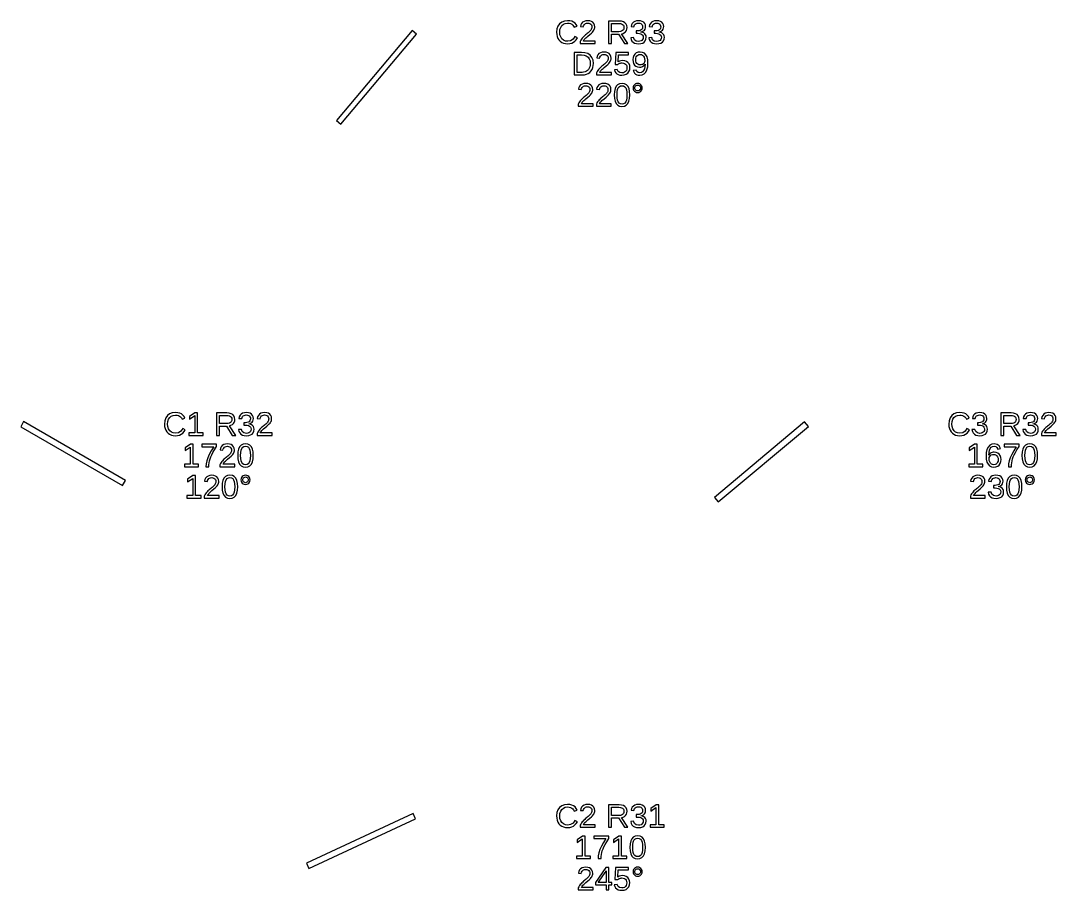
# Model space of a CAD drawing. Extents: x 206 to 2890, y 20 to 453.
# Drawn here: x 223.6 to 487.7, y 31.1 to 252.9 of the extents above; entities that cross this region are included whole.
import ezdxf

# ---------------------------------------------------------------- set-up
doc = ezdxf.new("R2010")
doc.units = 0
doc.layers.get('0').update_dxf_attribs({"linetype": 'CONTINUOUS'})

msp = doc.modelspace()

# ---------------------------------------------------------------- linework, layer by layer
for points in [[(363.632, 247.093), (364.128, 247.222), (364.578, 247.437), (364.973, 247.734), (365.305, 248.109), (365.573, 248.564), (364.938, 248.881), (364.467, 248.219), (363.864, 247.821), (363.127, 247.689), (362.544, 247.76), (362.047, 247.974), (361.636, 248.33), (361.33, 248.803), (361.146, 249.368), (361.085, 250.024), (361.144, 250.685), (361.32, 251.244), (361.614, 251.703), (362.013, 252.043), (362.507, 252.247), (363.095, 252.315), (363.481, 252.286), (363.83, 252.198), (364.143, 252.051), (364.41, 251.848), (364.624, 251.593), (364.783, 251.286), (365.52, 251.53), (365.291, 251.961), (364.99, 252.315), (364.617, 252.592), (364.174, 252.791), (363.664, 252.91), (363.087, 252.95), (362.277, 252.863), (361.593, 252.604), (361.036, 252.173), (360.625, 251.589), (360.378, 250.873), (360.296, 250.024), (360.332, 249.441), (360.443, 248.913), (360.627, 248.44), (360.882, 248.028), (361.203, 247.685), (361.591, 247.41), (362.039, 247.21), (362.539, 247.09), (363.091, 247.05)], [(370.106, 247.754), (367.115, 247.754), (367.214, 247.946), (367.347, 248.144), (367.514, 248.346), (367.72, 248.559), (367.968, 248.789), (368.259, 249.036), (368.764, 249.457), (369.148, 249.797), (369.41, 250.057), (369.594, 250.277), (369.745, 250.496), (369.864, 250.716), (369.948, 250.936), (369.999, 251.157), (370.016, 251.379), (369.964, 251.843), (369.809, 252.23), (369.55, 252.541), (369.195, 252.768), (368.751, 252.904), (368.218, 252.95), (367.723, 252.905), (367.293, 252.769), (366.926, 252.543), (366.638, 252.24), (366.443, 251.876), (366.342, 251.448), (367.091, 251.379), (367.154, 251.663), (367.272, 251.901), (367.447, 252.093), (367.667, 252.235), (367.924, 252.319), (368.218, 252.348), (368.522, 252.319), (368.778, 252.232), (368.987, 252.087), (369.141, 251.89), (369.233, 251.646), (369.264, 251.355), (369.246, 251.13), (369.192, 250.921), (369.103, 250.728), (368.985, 250.547), (368.844, 250.37), (368.682, 250.199), (368.501, 250.031), (368.306, 249.863), (368.098, 249.695), (367.881, 249.522), (367.664, 249.34), (367.445, 249.148), (367.228, 248.943), (367.019, 248.724), (366.816, 248.488), (366.627, 248.233), (366.458, 247.953), (366.31, 247.648), (366.31, 247.132), (370.106, 247.132)], [(374.301, 249.512), (376.087, 249.512), (377.576, 247.132), (378.472, 247.132), (376.844, 249.601), (377.249, 249.713), (377.592, 249.896), (377.871, 250.151), (378.078, 250.463), (378.202, 250.821), (378.244, 251.225), (378.185, 251.702), (378.009, 252.104), (377.717, 252.431), (377.316, 252.672), (376.818, 252.816), (376.221, 252.864), (373.524, 252.864), (373.524, 247.132), (374.301, 247.132)], [(374.301, 250.126), (374.301, 252.242), (376.144, 252.242), (376.537, 252.213), (376.863, 252.125), (377.123, 251.979), (377.311, 251.778), (377.425, 251.524), (377.462, 251.217), (377.425, 250.898), (377.313, 250.63), (377.127, 250.413), (376.872, 250.254), (376.555, 250.158), (376.177, 250.126)], [(381.758, 247.099), (382.238, 247.244), (382.622, 247.486), (382.902, 247.816), (383.07, 248.225), (383.127, 248.714), (383.087, 249.06), (382.967, 249.363), (382.768, 249.626), (382.498, 249.835), (382.164, 249.978), (381.768, 250.057), (381.768, 250.073), (382.127, 250.179), (382.425, 250.335), (382.661, 250.539), (382.831, 250.791), (382.934, 251.089), (382.968, 251.432), (382.915, 251.875), (382.755, 252.247), (382.49, 252.549), (382.128, 252.772), (381.681, 252.905), (381.149, 252.95), (380.655, 252.906), (380.224, 252.774), (379.857, 252.555), (379.569, 252.258), (379.374, 251.892), (379.273, 251.457), (380.01, 251.4), (380.07, 251.678), (380.186, 251.911), (380.358, 252.099), (380.578, 252.237), (380.839, 252.32), (381.141, 252.348), (381.467, 252.318), (381.735, 252.229), (381.945, 252.081), (382.095, 251.882), (382.185, 251.64), (382.215, 251.355), (382.178, 251.068), (382.068, 250.826), (381.883, 250.629), (381.632, 250.483), (381.321, 250.395), (380.95, 250.366), (380.551, 250.366), (380.551, 249.731), (380.966, 249.731), (381.384, 249.702), (381.73, 249.615), (382.006, 249.469), (382.206, 249.271), (382.326, 249.028), (382.366, 248.739), (382.331, 248.41), (382.225, 248.14), (382.05, 247.929), (381.814, 247.778), (381.524, 247.687), (381.182, 247.656), (380.553, 247.769), (380.136, 248.108), (379.933, 248.674), (379.176, 248.604), (379.288, 248.134), (379.493, 247.746), (379.792, 247.443), (380.177, 247.225), (380.64, 247.094), (381.182, 247.05)], [(386.392, 247.099), (386.872, 247.244), (387.257, 247.486), (387.537, 247.816), (387.705, 248.225), (387.761, 248.714), (387.721, 249.06), (387.602, 249.363), (387.403, 249.626), (387.133, 249.835), (386.799, 249.978), (386.402, 250.057), (386.402, 250.073), (386.762, 250.179), (387.059, 250.335), (387.295, 250.539), (387.466, 250.791), (387.568, 251.089), (387.602, 251.432), (387.549, 251.875), (387.39, 252.247), (387.124, 252.549), (386.763, 252.772), (386.316, 252.905), (385.784, 252.95), (385.289, 252.906), (384.859, 252.774), (384.492, 252.555), (384.204, 252.258), (384.009, 251.892), (383.908, 251.457), (384.644, 251.4), (384.705, 251.678), (384.821, 251.911), (384.992, 252.099), (385.212, 252.237), (385.473, 252.32), (385.776, 252.348), (386.102, 252.318), (386.37, 252.229), (386.579, 252.081), (386.729, 251.882), (386.82, 251.64), (386.85, 251.355), (386.813, 251.068), (386.702, 250.826), (386.518, 250.629), (386.267, 250.483), (385.956, 250.395), (385.584, 250.366), (385.186, 250.366), (385.186, 249.731), (385.601, 249.731), (386.018, 249.702), (386.365, 249.615), (386.64, 249.469), (386.84, 249.271), (386.96, 249.028), (387, 248.739), (386.965, 248.41), (386.86, 248.14), (386.685, 247.929), (386.448, 247.778), (386.159, 247.687), (385.816, 247.656), (385.187, 247.769), (384.771, 248.108), (384.567, 248.674), (383.81, 248.604), (383.922, 248.134), (384.128, 247.746), (384.427, 247.443), (384.812, 247.225), (385.275, 247.094), (385.816, 247.05)], [(324.575, 249.518), (323.425, 250.482), (304.142, 227.501), (305.291, 226.537)], [(367.399, 239.171), (367.887, 239.289), (368.332, 239.485), (368.723, 239.756), (369.05, 240.096), (369.312, 240.505), (369.504, 240.973), (369.62, 241.49), (369.658, 242.057), (369.57, 242.886), (369.306, 243.579), (368.867, 244.134), (368.265, 244.54), (367.516, 244.783), (366.619, 244.864), (364.723, 244.864), (364.723, 239.132), (366.867, 239.132)], [(365.5, 239.754), (365.5, 244.242), (366.602, 244.242), (367.282, 244.18), (367.846, 243.993), (368.293, 243.682), (368.617, 243.253), (368.812, 242.711), (368.877, 242.057), (368.848, 241.606), (368.763, 241.196), (368.621, 240.828), (368.425, 240.508), (368.18, 240.242), (367.886, 240.031), (367.55, 239.877), (367.181, 239.785), (366.777, 239.754)], [(374.272, 239.754), (371.282, 239.754), (371.38, 239.946), (371.513, 240.144), (371.681, 240.346), (371.886, 240.559), (372.134, 240.789), (372.425, 241.036), (372.931, 241.457), (373.315, 241.797), (373.577, 242.057), (373.761, 242.277), (373.912, 242.496), (374.03, 242.716), (374.115, 242.936), (374.166, 243.157), (374.183, 243.379), (374.131, 243.843), (373.976, 244.23), (373.717, 244.541), (373.362, 244.768), (372.918, 244.904), (372.385, 244.95), (371.89, 244.905), (371.46, 244.769), (371.093, 244.543), (370.804, 244.24), (370.61, 243.876), (370.509, 243.448), (371.257, 243.379), (371.321, 243.663), (371.439, 243.901), (371.613, 244.093), (371.834, 244.235), (372.091, 244.319), (372.385, 244.348), (372.689, 244.319), (372.945, 244.232), (373.153, 244.087), (373.307, 243.89), (373.399, 243.646), (373.43, 243.355), (373.412, 243.13), (373.359, 242.921), (373.269, 242.728), (373.151, 242.547), (373.011, 242.37), (372.848, 242.199), (372.668, 242.031), (372.473, 241.863), (372.264, 241.695), (372.048, 241.522), (371.83, 241.34), (371.611, 241.148), (371.395, 240.943), (371.186, 240.724), (370.983, 240.488), (370.794, 240.233), (370.625, 239.953), (370.476, 239.648), (370.476, 239.132), (374.272, 239.132)], [(377.533, 239.108), (378.031, 239.282), (378.437, 239.571), (378.737, 239.961), (378.916, 240.437), (378.976, 240.999), (378.92, 241.497), (378.753, 241.929), (378.474, 242.293), (378.1, 242.569), (377.651, 242.734), (377.125, 242.789), (376.679, 242.749), (376.284, 242.627), (375.941, 242.423), (376.051, 244.242), (378.642, 244.242), (378.642, 244.864), (375.383, 244.864), (375.192, 241.78), (375.908, 241.78), (376.079, 241.915), (376.25, 242.021), (376.421, 242.098), (376.596, 242.15), (376.781, 242.181), (376.974, 242.191), (377.328, 242.154), (377.63, 242.043), (377.88, 241.858), (378.066, 241.612), (378.178, 241.321), (378.215, 240.983), (378.178, 240.597), (378.067, 240.271), (377.882, 240.004), (377.631, 239.806), (377.323, 239.688), (376.958, 239.648), (376.399, 239.743), (376.001, 240.026), (375.766, 240.499), (375.025, 240.413), (375.152, 240.006), (375.36, 239.668), (375.648, 239.4), (376.01, 239.206), (376.442, 239.089), (376.942, 239.05)], [(382.105, 239.138), (382.617, 239.403), (383.027, 239.844), (383.326, 240.448), (383.506, 241.205), (383.566, 242.114), (383.511, 242.981), (383.347, 243.691), (383.074, 244.242), (382.694, 244.635), (382.211, 244.871), (381.625, 244.95), (381.07, 244.893), (380.602, 244.721), (380.221, 244.435), (379.941, 244.049), (379.773, 243.578), (379.717, 243.021), (379.768, 242.476), (379.923, 242.009), (380.181, 241.618), (380.524, 241.324), (380.937, 241.147), (381.418, 241.089), (381.724, 241.113), (382.013, 241.187), (382.284, 241.31), (382.522, 241.474), (382.707, 241.67), (382.842, 241.898), (382.794, 241.23), (382.674, 240.672), (382.48, 240.226), (382.217, 239.901), (381.892, 239.705), (381.503, 239.64), (381.063, 239.72), (380.74, 239.958), (380.535, 240.356), (379.835, 240.246), (379.977, 239.865), (380.17, 239.56), (380.415, 239.333), (380.714, 239.176), (381.073, 239.082), (381.491, 239.05)], [(381.269, 241.707), (380.994, 241.828), (380.767, 242.03), (380.597, 242.302), (380.495, 242.633), (380.462, 243.021), (380.495, 243.403), (380.597, 243.727), (380.767, 243.996), (380.995, 244.196), (381.273, 244.316), (381.601, 244.356), (381.932, 244.309), (382.216, 244.169), (382.451, 243.935), (382.627, 243.624), (382.733, 243.253), (382.768, 242.822), (382.751, 242.605), (382.699, 242.404), (382.612, 242.22), (382.495, 242.057), (382.351, 241.92), (382.183, 241.811), (381.996, 241.731), (381.799, 241.682), (381.593, 241.666)], [(369.597, 231.754), (366.607, 231.754), (366.705, 231.946), (366.838, 232.144), (367.005, 232.346), (367.211, 232.559), (367.459, 232.789), (367.75, 233.036), (368.256, 233.457), (368.64, 233.797), (368.901, 234.057), (369.086, 234.277), (369.237, 234.496), (369.355, 234.716), (369.44, 234.936), (369.491, 235.157), (369.508, 235.379), (369.456, 235.843), (369.301, 236.23), (369.042, 236.541), (368.687, 236.768), (368.242, 236.904), (367.709, 236.95), (367.215, 236.905), (366.784, 236.769), (366.417, 236.543), (366.129, 236.24), (365.935, 235.876), (365.833, 235.448), (366.582, 235.379), (366.645, 235.663), (366.764, 235.901), (366.938, 236.093), (367.159, 236.235), (367.416, 236.319), (367.709, 236.348), (368.013, 236.319), (368.27, 236.232), (368.478, 236.087), (368.632, 235.89), (368.724, 235.646), (368.755, 235.355), (368.737, 235.13), (368.683, 234.921), (368.594, 234.728), (368.476, 234.547), (368.336, 234.37), (368.173, 234.199), (367.992, 234.031), (367.798, 233.863), (367.589, 233.695), (367.373, 233.522), (367.155, 233.34), (366.936, 233.148), (366.72, 232.943), (366.51, 232.724), (366.307, 232.488), (366.118, 232.233), (365.949, 231.953), (365.801, 231.648), (365.801, 231.132), (369.597, 231.132)], [(374.232, 231.754), (371.241, 231.754), (371.34, 231.946), (371.473, 232.144), (371.64, 232.346), (371.846, 232.559), (372.094, 232.789), (372.384, 233.036), (372.89, 233.457), (373.274, 233.797), (373.536, 234.057), (373.72, 234.277), (373.871, 234.496), (373.99, 234.716), (374.074, 234.936), (374.125, 235.157), (374.142, 235.379), (374.09, 235.843), (373.935, 236.23), (373.676, 236.541), (373.321, 236.768), (372.877, 236.904), (372.344, 236.95), (371.849, 236.905), (371.419, 236.769), (371.052, 236.543), (370.764, 236.24), (370.569, 235.876), (370.468, 235.448), (371.217, 235.379), (371.28, 235.663), (371.398, 235.901), (371.573, 236.093), (371.793, 236.235), (372.05, 236.319), (372.344, 236.348), (372.648, 236.319), (372.904, 236.232), (373.113, 236.087), (373.266, 235.89), (373.359, 235.646), (373.389, 235.355), (373.372, 235.13), (373.318, 234.921), (373.229, 234.728), (373.11, 234.547), (372.97, 234.37), (372.808, 234.199), (372.627, 234.031), (372.432, 233.863), (372.224, 233.695), (372.007, 233.522), (371.79, 233.34), (371.571, 233.148), (371.354, 232.943), (371.145, 232.724), (370.942, 232.488), (370.753, 232.233), (370.584, 231.953), (370.436, 231.648), (370.436, 231.132), (374.232, 231.132)], [(377.564, 231.134), (378.062, 231.387), (378.453, 231.807), (378.735, 232.387), (378.904, 233.118), (378.96, 234), (378.906, 234.894), (378.746, 235.629), (378.478, 236.205), (378.097, 236.619), (377.599, 236.867), (376.982, 236.95), (376.35, 236.868), (375.842, 236.623), (375.459, 236.213), (375.191, 235.64), (375.03, 234.902), (374.977, 234), (375.032, 233.114), (375.197, 232.382), (375.473, 231.803), (375.859, 231.385), (376.354, 231.134), (376.958, 231.05)], [(376.571, 231.711), (376.255, 231.9), (376.016, 232.214), (375.85, 232.664), (375.75, 233.259), (375.717, 234), (375.75, 234.759), (375.848, 235.362), (376.012, 235.806), (376.251, 236.112), (376.574, 236.295), (376.982, 236.356), (377.38, 236.294), (377.696, 236.108), (377.928, 235.798), (378.088, 235.351), (378.183, 234.751), (378.215, 234), (378.182, 233.271), (378.081, 232.68), (377.914, 232.226), (377.675, 231.905), (377.359, 231.712), (376.966, 231.648)], [(381.255, 234.668), (381.529, 234.781), (381.774, 234.968), (381.965, 235.21), (382.079, 235.484), (382.117, 235.79), (382.08, 236.097), (381.966, 236.371), (381.778, 236.612), (381.535, 236.8), (381.259, 236.912), (380.95, 236.95), (380.641, 236.912), (380.365, 236.798), (380.122, 236.608), (379.933, 236.365), (379.82, 236.093), (379.782, 235.79), (379.82, 235.488), (379.935, 235.215), (380.126, 234.972), (380.37, 234.783), (380.645, 234.669), (380.95, 234.631)], [(380.761, 235.082), (380.591, 235.154), (380.439, 235.274), (380.32, 235.427), (380.249, 235.599), (380.226, 235.79), (380.249, 235.981), (380.319, 236.154), (380.435, 236.307), (380.585, 236.427), (380.757, 236.499), (380.95, 236.523), (381.143, 236.499), (381.314, 236.429), (381.464, 236.311), (381.581, 236.159), (381.651, 235.986), (381.674, 235.79), (381.65, 235.597), (381.58, 235.424), (381.462, 235.271), (381.311, 235.153), (381.14, 235.082), (380.95, 235.058)], [(250.356, 135.65), (224.375, 150.65), (223.625, 149.35), (249.606, 134.35)], [(263.632, 147.093), (264.128, 147.222), (264.578, 147.437), (264.973, 147.734), (265.305, 148.109), (265.573, 148.564), (264.938, 148.881), (264.467, 148.219), (263.864, 147.821), (263.127, 147.689), (262.544, 147.76), (262.047, 147.974), (261.636, 148.33), (261.33, 148.803), (261.146, 149.368), (261.085, 150.024), (261.144, 150.685), (261.32, 151.244), (261.614, 151.703), (262.013, 152.043), (262.507, 152.247), (263.095, 152.315), (263.481, 152.286), (263.83, 152.198), (264.143, 152.051), (264.41, 151.848), (264.624, 151.593), (264.783, 151.286), (265.52, 151.53), (265.291, 151.961), (264.99, 152.315), (264.617, 152.592), (264.174, 152.791), (263.664, 152.91), (263.087, 152.95), (262.277, 152.863), (261.593, 152.604), (261.036, 152.173), (260.625, 151.589), (260.378, 150.873), (260.296, 150.024), (260.332, 149.441), (260.443, 148.913), (260.627, 148.44), (260.882, 148.028), (261.203, 147.685), (261.591, 147.41), (262.039, 147.21), (262.539, 147.09), (263.091, 147.05)], [(270.118, 147.754), (268.722, 147.754), (268.722, 152.864), (268.047, 152.864), (266.692, 151.933), (266.692, 151.241), (267.986, 152.165), (267.986, 147.754), (266.525, 147.754), (266.525, 147.132), (270.118, 147.132)], [(274.301, 149.512), (276.087, 149.512), (277.576, 147.132), (278.472, 147.132), (276.844, 149.601), (277.249, 149.713), (277.592, 149.896), (277.871, 150.151), (278.078, 150.463), (278.202, 150.821), (278.244, 151.225), (278.185, 151.702), (278.009, 152.104), (277.717, 152.431), (277.316, 152.672), (276.818, 152.816), (276.221, 152.864), (273.524, 152.864), (273.524, 147.132), (274.301, 147.132)], [(274.301, 150.126), (274.301, 152.242), (276.144, 152.242), (276.537, 152.213), (276.863, 152.125), (277.123, 151.979), (277.311, 151.778), (277.425, 151.524), (277.462, 151.217), (277.425, 150.898), (277.313, 150.63), (277.127, 150.413), (276.872, 150.254), (276.555, 150.158), (276.177, 150.126)], [(281.758, 147.099), (282.238, 147.244), (282.622, 147.486), (282.902, 147.816), (283.07, 148.225), (283.127, 148.714), (283.087, 149.06), (282.967, 149.363), (282.768, 149.626), (282.498, 149.835), (282.164, 149.978), (281.768, 150.057), (281.768, 150.073), (282.127, 150.179), (282.425, 150.335), (282.661, 150.539), (282.831, 150.791), (282.934, 151.089), (282.968, 151.432), (282.915, 151.875), (282.755, 152.247), (282.49, 152.549), (282.128, 152.772), (281.681, 152.905), (281.149, 152.95), (280.655, 152.906), (280.224, 152.774), (279.857, 152.555), (279.569, 152.258), (279.374, 151.892), (279.273, 151.457), (280.01, 151.4), (280.07, 151.678), (280.186, 151.911), (280.358, 152.099), (280.578, 152.237), (280.839, 152.32), (281.141, 152.348), (281.467, 152.318), (281.735, 152.229), (281.945, 152.081), (282.095, 151.882), (282.185, 151.64), (282.215, 151.355), (282.178, 151.068), (282.068, 150.826), (281.883, 150.629), (281.632, 150.483), (281.321, 150.395), (280.95, 150.366), (280.551, 150.366), (280.551, 149.731), (280.966, 149.731), (281.384, 149.702), (281.73, 149.615), (282.006, 149.469), (282.206, 149.271), (282.326, 149.028), (282.366, 148.739), (282.331, 148.41), (282.225, 148.14), (282.05, 147.929), (281.814, 147.778), (281.524, 147.687), (281.182, 147.656), (280.553, 147.769), (280.136, 148.108), (279.933, 148.674), (279.176, 148.604), (279.288, 148.134), (279.493, 147.746), (279.792, 147.443), (280.177, 147.225), (280.64, 147.094), (281.182, 147.05)], [(287.708, 147.754), (284.718, 147.754), (284.816, 147.946), (284.949, 148.144), (285.116, 148.346), (285.322, 148.559), (285.57, 148.789), (285.861, 149.036), (286.367, 149.457), (286.751, 149.797), (287.012, 150.057), (287.197, 150.277), (287.348, 150.496), (287.466, 150.716), (287.551, 150.936), (287.602, 151.157), (287.619, 151.379), (287.567, 151.843), (287.412, 152.23), (287.153, 152.541), (286.798, 152.768), (286.354, 152.904), (285.82, 152.95), (285.326, 152.905), (284.895, 152.769), (284.528, 152.543), (284.24, 152.24), (284.046, 151.876), (283.945, 151.448), (284.693, 151.379), (284.756, 151.663), (284.875, 151.901), (285.049, 152.093), (285.27, 152.235), (285.527, 152.319), (285.82, 152.348), (286.125, 152.319), (286.381, 152.232), (286.589, 152.087), (286.743, 151.89), (286.835, 151.646), (286.866, 151.355), (286.848, 151.13), (286.795, 150.921), (286.705, 150.728), (286.587, 150.547), (286.447, 150.37), (286.284, 150.199), (286.104, 150.031), (285.909, 149.863), (285.7, 149.695), (285.484, 149.522), (285.266, 149.34), (285.047, 149.148), (284.831, 148.943), (284.621, 148.724), (284.419, 148.488), (284.229, 148.233), (284.061, 147.953), (283.912, 147.648), (283.912, 147.132), (287.708, 147.132)], [(424.482, 149.425), (423.518, 150.575), (400.537, 131.291), (401.501, 130.142)], [(463.632, 147.093), (464.128, 147.222), (464.578, 147.437), (464.973, 147.734), (465.305, 148.109), (465.573, 148.564), (464.938, 148.881), (464.467, 148.219), (463.864, 147.821), (463.127, 147.689), (462.544, 147.76), (462.047, 147.974), (461.636, 148.33), (461.33, 148.803), (461.146, 149.368), (461.085, 150.024), (461.144, 150.685), (461.32, 151.244), (461.614, 151.703), (462.013, 152.043), (462.507, 152.247), (463.095, 152.315), (463.481, 152.286), (463.83, 152.198), (464.143, 152.051), (464.41, 151.848), (464.624, 151.593), (464.783, 151.286), (465.52, 151.53), (465.291, 151.961), (464.99, 152.315), (464.617, 152.592), (464.174, 152.791), (463.664, 152.91), (463.087, 152.95), (462.277, 152.863), (461.593, 152.604), (461.036, 152.173), (460.625, 151.589), (460.378, 150.873), (460.296, 150.024), (460.332, 149.441), (460.443, 148.913), (460.627, 148.44), (460.882, 148.028), (461.203, 147.685), (461.591, 147.41), (462.039, 147.21), (462.539, 147.09), (463.091, 147.05)], [(468.79, 147.099), (469.27, 147.244), (469.654, 147.486), (469.934, 147.816), (470.103, 148.225), (470.159, 148.714), (470.119, 149.06), (469.999, 149.363), (469.801, 149.626), (469.53, 149.835), (469.197, 149.978), (468.8, 150.057), (468.8, 150.073), (469.159, 150.179), (469.457, 150.335), (469.693, 150.539), (469.863, 150.791), (469.966, 151.089), (470, 151.432), (469.947, 151.875), (469.787, 152.247), (469.522, 152.549), (469.16, 152.772), (468.714, 152.905), (468.181, 152.95), (467.687, 152.906), (467.256, 152.774), (466.889, 152.555), (466.601, 152.258), (466.407, 151.892), (466.306, 151.457), (467.042, 151.4), (467.102, 151.678), (467.218, 151.911), (467.39, 152.099), (467.61, 152.237), (467.871, 152.32), (468.173, 152.348), (468.499, 152.318), (468.767, 152.229), (468.977, 152.081), (469.127, 151.882), (469.217, 151.64), (469.247, 151.355), (469.21, 151.068), (469.1, 150.826), (468.916, 150.629), (468.664, 150.483), (468.353, 150.395), (467.982, 150.366), (467.583, 150.366), (467.583, 149.731), (467.998, 149.731), (468.416, 149.702), (468.762, 149.615), (469.038, 149.469), (469.238, 149.271), (469.358, 149.028), (469.398, 148.739), (469.363, 148.41), (469.258, 148.14), (469.082, 147.929), (468.846, 147.778), (468.556, 147.687), (468.214, 147.656), (467.585, 147.769), (467.169, 148.108), (466.965, 148.674), (466.208, 148.604), (466.32, 148.134), (466.525, 147.746), (466.824, 147.443), (467.209, 147.225), (467.672, 147.094), (468.214, 147.05)], [(474.301, 149.512), (476.087, 149.512), (477.576, 147.132), (478.472, 147.132), (476.844, 149.601), (477.249, 149.713), (477.592, 149.896), (477.871, 150.151), (478.078, 150.463), (478.202, 150.821), (478.244, 151.225), (478.185, 151.702), (478.009, 152.104), (477.717, 152.431), (477.316, 152.672), (476.818, 152.816), (476.221, 152.864), (473.524, 152.864), (473.524, 147.132), (474.301, 147.132)], [(474.301, 150.126), (474.301, 152.242), (476.144, 152.242), (476.537, 152.213), (476.863, 152.125), (477.123, 151.979), (477.311, 151.778), (477.425, 151.524), (477.462, 151.217), (477.425, 150.898), (477.313, 150.63), (477.127, 150.413), (476.872, 150.254), (476.555, 150.158), (476.177, 150.126)], [(481.758, 147.099), (482.238, 147.244), (482.622, 147.486), (482.902, 147.816), (483.07, 148.225), (483.127, 148.714), (483.087, 149.06), (482.967, 149.363), (482.768, 149.626), (482.498, 149.835), (482.164, 149.978), (481.768, 150.057), (481.768, 150.073), (482.127, 150.179), (482.425, 150.335), (482.661, 150.539), (482.831, 150.791), (482.934, 151.089), (482.968, 151.432), (482.915, 151.875), (482.755, 152.247), (482.49, 152.549), (482.128, 152.772), (481.681, 152.905), (481.149, 152.95), (480.655, 152.906), (480.224, 152.774), (479.857, 152.555), (479.569, 152.258), (479.374, 151.892), (479.273, 151.457), (480.01, 151.4), (480.07, 151.678), (480.186, 151.911), (480.358, 152.099), (480.578, 152.237), (480.839, 152.32), (481.141, 152.348), (481.467, 152.318), (481.735, 152.229), (481.945, 152.081), (482.095, 151.882), (482.185, 151.64), (482.215, 151.355), (482.178, 151.068), (482.068, 150.826), (481.883, 150.629), (481.632, 150.483), (481.321, 150.395), (480.95, 150.366), (480.551, 150.366), (480.551, 149.731), (480.966, 149.731), (481.384, 149.702), (481.73, 149.615), (482.006, 149.469), (482.206, 149.271), (482.326, 149.028), (482.366, 148.739), (482.331, 148.41), (482.225, 148.14), (482.05, 147.929), (481.814, 147.778), (481.524, 147.687), (481.182, 147.656), (480.553, 147.769), (480.136, 148.108), (479.933, 148.674), (479.176, 148.604), (479.288, 148.134), (479.493, 147.746), (479.792, 147.443), (480.177, 147.225), (480.64, 147.094), (481.182, 147.05)], [(487.708, 147.754), (484.718, 147.754), (484.816, 147.946), (484.949, 148.144), (485.116, 148.346), (485.322, 148.559), (485.57, 148.789), (485.861, 149.036), (486.367, 149.457), (486.751, 149.797), (487.012, 150.057), (487.197, 150.277), (487.348, 150.496), (487.466, 150.716), (487.551, 150.936), (487.602, 151.157), (487.619, 151.379), (487.567, 151.843), (487.412, 152.23), (487.153, 152.541), (486.798, 152.768), (486.354, 152.904), (485.82, 152.95), (485.326, 152.905), (484.895, 152.769), (484.528, 152.543), (484.24, 152.24), (484.046, 151.876), (483.945, 151.448), (484.693, 151.379), (484.756, 151.663), (484.875, 151.901), (485.049, 152.093), (485.27, 152.235), (485.527, 152.319), (485.82, 152.348), (486.125, 152.319), (486.381, 152.232), (486.589, 152.087), (486.743, 151.89), (486.835, 151.646), (486.866, 151.355), (486.848, 151.13), (486.795, 150.921), (486.705, 150.728), (486.587, 150.547), (486.447, 150.37), (486.284, 150.199), (486.104, 150.031), (485.909, 149.863), (485.7, 149.695), (485.484, 149.522), (485.266, 149.34), (485.047, 149.148), (484.831, 148.943), (484.621, 148.724), (484.419, 148.488), (484.229, 148.233), (484.061, 147.953), (483.912, 147.648), (483.912, 147.132), (487.708, 147.132)], [(268.958, 139.754), (267.563, 139.754), (267.563, 144.864), (266.887, 144.864), (265.532, 143.933), (265.532, 143.241), (266.826, 144.165), (266.826, 139.754), (265.366, 139.754), (265.366, 139.132), (268.958, 139.132)], [(271.636, 139.655), (271.696, 140.166), (271.796, 140.665), (271.937, 141.161), (272.118, 141.662), (272.34, 142.167), (272.639, 142.739), (273.052, 143.44), (273.581, 144.27), (273.581, 144.864), (269.793, 144.864), (269.793, 144.242), (272.873, 144.242), (272.215, 143.228), (271.696, 142.295), (271.316, 141.445), (271.058, 140.648), (270.902, 139.877), (270.851, 139.132), (271.615, 139.132)], [(278.215, 139.754), (275.225, 139.754), (275.323, 139.946), (275.456, 140.144), (275.623, 140.346), (275.829, 140.559), (276.077, 140.789), (276.368, 141.036), (276.874, 141.457), (277.258, 141.797), (277.519, 142.057), (277.704, 142.277), (277.855, 142.496), (277.973, 142.716), (278.058, 142.936), (278.109, 143.157), (278.126, 143.379), (278.074, 143.843), (277.919, 144.23), (277.66, 144.541), (277.305, 144.768), (276.861, 144.904), (276.327, 144.95), (275.833, 144.905), (275.402, 144.769), (275.035, 144.543), (274.747, 144.24), (274.553, 143.876), (274.452, 143.448), (275.2, 143.379), (275.263, 143.663), (275.382, 143.901), (275.556, 144.093), (275.777, 144.235), (276.034, 144.319), (276.327, 144.348), (276.632, 144.319), (276.888, 144.232), (277.096, 144.087), (277.25, 143.89), (277.342, 143.646), (277.373, 143.355), (277.355, 143.13), (277.302, 142.921), (277.212, 142.728), (277.094, 142.547), (276.954, 142.37), (276.791, 142.199), (276.611, 142.031), (276.416, 141.863), (276.207, 141.695), (275.991, 141.522), (275.773, 141.34), (275.554, 141.148), (275.338, 140.943), (275.128, 140.724), (274.926, 140.488), (274.736, 140.233), (274.568, 139.953), (274.419, 139.648), (274.419, 139.132), (278.215, 139.132)], [(281.547, 139.134), (282.046, 139.387), (282.437, 139.807), (282.718, 140.387), (282.887, 141.118), (282.943, 142), (282.89, 142.894), (282.729, 143.629), (282.461, 144.205), (282.081, 144.619), (281.582, 144.867), (280.966, 144.95), (280.334, 144.868), (279.826, 144.623), (279.442, 144.213), (279.174, 143.64), (279.014, 142.902), (278.96, 142), (279.015, 141.114), (279.181, 140.382), (279.456, 139.803), (279.842, 139.385), (280.337, 139.134), (280.942, 139.05)], [(280.555, 139.711), (280.238, 139.9), (280, 140.214), (279.834, 140.664), (279.734, 141.259), (279.701, 142), (279.733, 142.759), (279.832, 143.362), (279.996, 143.806), (280.235, 144.112), (280.558, 144.295), (280.966, 144.356), (281.364, 144.294), (281.679, 144.108), (281.912, 143.798), (282.071, 143.351), (282.167, 142.751), (282.199, 142), (282.165, 141.271), (282.065, 140.68), (281.898, 140.226), (281.659, 139.905), (281.343, 139.712), (280.95, 139.648)], [(468.958, 139.754), (467.563, 139.754), (467.563, 144.864), (466.887, 144.864), (465.532, 143.933), (465.532, 143.241), (466.826, 144.165), (466.826, 139.754), (465.366, 139.754), (465.366, 139.132), (468.958, 139.132)], [(472.318, 139.108), (472.771, 139.283), (473.141, 139.575), (473.415, 139.967), (473.579, 140.445), (473.634, 141.007), (473.582, 141.528), (473.426, 141.973), (473.168, 142.342), (472.821, 142.618), (472.401, 142.783), (471.908, 142.838), (471.608, 142.817), (471.332, 142.752), (471.078, 142.645), (470.855, 142.496), (470.668, 142.309), (470.517, 142.081), (470.555, 142.761), (470.67, 143.325), (470.861, 143.772), (471.121, 144.096), (471.445, 144.291), (471.831, 144.356), (472.26, 144.278), (472.574, 144.045), (472.775, 143.656), (473.475, 143.782), (473.143, 144.431), (472.598, 144.82), (471.839, 144.95), (471.233, 144.861), (470.727, 144.595), (470.322, 144.152), (470.025, 143.544), (469.848, 142.782), (469.789, 141.866), (469.846, 141.022), (470.016, 140.323), (470.301, 139.77), (470.694, 139.37), (471.187, 139.13), (471.782, 139.05)], [(476.27, 139.655), (476.33, 140.166), (476.431, 140.665), (476.572, 141.161), (476.753, 141.662), (476.974, 142.167), (477.273, 142.739), (477.687, 143.44), (478.215, 144.27), (478.215, 144.864), (474.427, 144.864), (474.427, 144.242), (477.507, 144.242), (476.85, 143.228), (476.331, 142.295), (475.951, 141.445), (475.692, 140.648), (475.537, 139.877), (475.485, 139.132), (476.25, 139.132)], [(481.547, 139.134), (482.046, 139.387), (482.437, 139.807), (482.718, 140.387), (482.887, 141.118), (482.943, 142), (482.89, 142.894), (482.729, 143.629), (482.461, 144.205), (482.081, 144.619), (481.582, 144.867), (480.966, 144.95), (480.334, 144.868), (479.826, 144.623), (479.442, 144.213), (479.174, 143.64), (479.014, 142.902), (478.96, 142), (479.015, 141.114), (479.181, 140.382), (479.456, 139.803), (479.842, 139.385), (480.337, 139.134), (480.942, 139.05)], [(480.555, 139.711), (480.238, 139.9), (480, 140.214), (479.834, 140.664), (479.734, 141.259), (479.701, 142), (479.733, 142.759), (479.832, 143.362), (479.996, 143.806), (480.235, 144.112), (480.558, 144.295), (480.966, 144.356), (481.364, 144.294), (481.679, 144.108), (481.912, 143.798), (482.071, 143.351), (482.167, 142.751), (482.199, 142), (482.165, 141.271), (482.065, 140.68), (481.898, 140.226), (481.659, 139.905), (481.343, 139.712), (480.95, 139.648)], [(471.437, 139.687), (471.157, 139.828), (470.918, 140.063), (470.736, 140.372), (470.627, 140.734), (470.59, 141.15), (470.625, 141.474), (470.73, 141.749), (470.905, 141.974), (471.138, 142.14), (471.414, 142.239), (471.733, 142.273), (472.07, 142.235), (472.354, 142.122), (472.584, 141.935), (472.753, 141.678), (472.855, 141.358), (472.889, 140.975), (472.856, 140.589), (472.755, 140.263), (472.588, 139.996), (472.362, 139.798), (472.085, 139.68), (471.758, 139.64)], [(269.609, 131.754), (268.214, 131.754), (268.214, 136.864), (267.538, 136.864), (266.183, 135.933), (266.183, 135.241), (267.477, 136.165), (267.477, 131.754), (266.017, 131.754), (266.017, 131.132), (269.609, 131.132)], [(274.232, 131.754), (271.241, 131.754), (271.34, 131.946), (271.473, 132.144), (271.64, 132.346), (271.846, 132.559), (272.094, 132.789), (272.384, 133.036), (272.89, 133.457), (273.274, 133.797), (273.536, 134.057), (273.72, 134.277), (273.871, 134.496), (273.99, 134.716), (274.074, 134.936), (274.125, 135.157), (274.142, 135.379), (274.09, 135.843), (273.935, 136.23), (273.676, 136.541), (273.321, 136.768), (272.877, 136.904), (272.344, 136.95), (271.849, 136.905), (271.419, 136.769), (271.052, 136.543), (270.764, 136.24), (270.569, 135.876), (270.468, 135.448), (271.217, 135.379), (271.28, 135.663), (271.398, 135.901), (271.573, 136.093), (271.793, 136.235), (272.05, 136.319), (272.344, 136.348), (272.648, 136.319), (272.904, 136.232), (273.113, 136.087), (273.266, 135.89), (273.359, 135.646), (273.389, 135.355), (273.372, 135.13), (273.318, 134.921), (273.229, 134.728), (273.11, 134.547), (272.97, 134.37), (272.808, 134.199), (272.627, 134.031), (272.432, 133.863), (272.224, 133.695), (272.007, 133.522), (271.79, 133.34), (271.571, 133.148), (271.354, 132.943), (271.145, 132.724), (270.942, 132.488), (270.753, 132.233), (270.584, 131.953), (270.436, 131.648), (270.436, 131.132), (274.232, 131.132)], [(277.564, 131.134), (278.062, 131.387), (278.453, 131.807), (278.735, 132.387), (278.904, 133.118), (278.96, 134), (278.906, 134.894), (278.746, 135.629), (278.478, 136.205), (278.097, 136.619), (277.599, 136.867), (276.982, 136.95), (276.35, 136.868), (275.842, 136.623), (275.459, 136.213), (275.191, 135.64), (275.03, 134.902), (274.977, 134), (275.032, 133.114), (275.197, 132.382), (275.473, 131.803), (275.859, 131.385), (276.354, 131.134), (276.958, 131.05)], [(276.571, 131.711), (276.255, 131.9), (276.016, 132.214), (275.85, 132.664), (275.75, 133.259), (275.717, 134), (275.75, 134.759), (275.848, 135.362), (276.012, 135.806), (276.251, 136.112), (276.574, 136.295), (276.982, 136.356), (277.38, 136.294), (277.696, 136.108), (277.928, 135.798), (278.088, 135.351), (278.183, 134.751), (278.215, 134), (278.182, 133.271), (278.081, 132.68), (277.914, 132.226), (277.675, 131.905), (277.359, 131.712), (276.966, 131.648)], [(281.255, 134.668), (281.529, 134.781), (281.774, 134.968), (281.965, 135.21), (282.079, 135.484), (282.117, 135.79), (282.08, 136.097), (281.966, 136.371), (281.778, 136.612), (281.535, 136.8), (281.259, 136.912), (280.95, 136.95), (280.641, 136.912), (280.365, 136.798), (280.122, 136.608), (279.933, 136.365), (279.82, 136.093), (279.782, 135.79), (279.82, 135.488), (279.935, 135.215), (280.126, 134.972), (280.37, 134.783), (280.645, 134.669), (280.95, 134.631)], [(280.761, 135.082), (280.591, 135.154), (280.439, 135.274), (280.32, 135.427), (280.249, 135.599), (280.226, 135.79), (280.249, 135.981), (280.319, 136.154), (280.435, 136.307), (280.585, 136.427), (280.757, 136.499), (280.95, 136.523), (281.143, 136.499), (281.314, 136.429), (281.464, 136.311), (281.581, 136.159), (281.651, 135.986), (281.674, 135.79), (281.65, 135.597), (281.58, 135.424), (281.462, 135.271), (281.311, 135.153), (281.14, 135.082), (280.95, 135.058)], [(469.597, 131.754), (466.607, 131.754), (466.705, 131.946), (466.838, 132.144), (467.005, 132.346), (467.211, 132.559), (467.459, 132.789), (467.75, 133.036), (468.256, 133.457), (468.64, 133.797), (468.901, 134.057), (469.086, 134.277), (469.237, 134.496), (469.355, 134.716), (469.44, 134.936), (469.491, 135.157), (469.508, 135.379), (469.456, 135.843), (469.301, 136.23), (469.042, 136.541), (468.687, 136.768), (468.242, 136.904), (467.709, 136.95), (467.215, 136.905), (466.784, 136.769), (466.417, 136.543), (466.129, 136.24), (465.935, 135.876), (465.833, 135.448), (466.582, 135.379), (466.645, 135.663), (466.764, 135.901), (466.938, 136.093), (467.159, 136.235), (467.416, 136.319), (467.709, 136.348), (468.013, 136.319), (468.27, 136.232), (468.478, 136.087), (468.632, 135.89), (468.724, 135.646), (468.755, 135.355), (468.737, 135.13), (468.683, 134.921), (468.594, 134.728), (468.476, 134.547), (468.336, 134.37), (468.173, 134.199), (467.992, 134.031), (467.798, 133.863), (467.589, 133.695), (467.373, 133.522), (467.155, 133.34), (466.936, 133.148), (466.72, 132.943), (466.51, 132.724), (466.307, 132.488), (466.118, 132.233), (465.949, 131.953), (465.801, 131.648), (465.801, 131.132), (469.597, 131.132)], [(472.916, 131.099), (473.396, 131.244), (473.78, 131.486), (474.06, 131.816), (474.228, 132.225), (474.285, 132.714), (474.245, 133.06), (474.125, 133.363), (473.926, 133.626), (473.656, 133.835), (473.323, 133.978), (472.926, 134.057), (472.926, 134.073), (473.285, 134.179), (473.583, 134.335), (473.819, 134.539), (473.989, 134.791), (474.092, 135.089), (474.126, 135.432), (474.073, 135.875), (473.913, 136.247), (473.648, 136.549), (473.286, 136.772), (472.839, 136.905), (472.307, 136.95), (471.813, 136.906), (471.382, 136.774), (471.015, 136.555), (470.727, 136.258), (470.533, 135.892), (470.431, 135.457), (471.168, 135.4), (471.228, 135.678), (471.344, 135.911), (471.516, 136.099), (471.736, 136.237), (471.997, 136.32), (472.299, 136.348), (472.625, 136.318), (472.893, 136.229), (473.103, 136.081), (473.253, 135.882), (473.343, 135.64), (473.373, 135.355), (473.336, 135.068), (473.226, 134.826), (473.042, 134.629), (472.79, 134.483), (472.479, 134.395), (472.108, 134.366), (471.709, 134.366), (471.709, 133.731), (472.124, 133.731), (472.542, 133.702), (472.888, 133.615), (473.164, 133.469), (473.364, 133.271), (473.484, 133.028), (473.524, 132.739), (473.489, 132.41), (473.384, 132.14), (473.208, 131.929), (472.972, 131.778), (472.682, 131.687), (472.34, 131.656), (471.711, 131.769), (471.295, 132.108), (471.091, 132.674), (470.334, 132.604), (470.446, 132.134), (470.651, 131.746), (470.95, 131.443), (471.335, 131.225), (471.798, 131.094), (472.34, 131.05)], [(477.564, 131.134), (478.062, 131.387), (478.453, 131.807), (478.735, 132.387), (478.904, 133.118), (478.96, 134), (478.906, 134.894), (478.746, 135.629), (478.478, 136.205), (478.097, 136.619), (477.599, 136.867), (476.982, 136.95), (476.35, 136.868), (475.842, 136.623), (475.459, 136.213), (475.191, 135.64), (475.03, 134.902), (474.977, 134), (475.032, 133.114), (475.197, 132.382), (475.473, 131.803), (475.859, 131.385), (476.354, 131.134), (476.958, 131.05)], [(476.571, 131.711), (476.255, 131.9), (476.016, 132.214), (475.85, 132.664), (475.75, 133.259), (475.717, 134), (475.75, 134.759), (475.848, 135.362), (476.012, 135.806), (476.251, 136.112), (476.574, 136.295), (476.982, 136.356), (477.38, 136.294), (477.696, 136.108), (477.928, 135.798), (478.088, 135.351), (478.183, 134.751), (478.215, 134), (478.182, 133.271), (478.081, 132.68), (477.914, 132.226), (477.675, 131.905), (477.359, 131.712), (476.966, 131.648)], [(481.255, 134.668), (481.529, 134.781), (481.774, 134.968), (481.965, 135.21), (482.079, 135.484), (482.117, 135.79), (482.08, 136.097), (481.966, 136.371), (481.778, 136.612), (481.535, 136.8), (481.259, 136.912), (480.95, 136.95), (480.641, 136.912), (480.365, 136.798), (480.122, 136.608), (479.933, 136.365), (479.82, 136.093), (479.782, 135.79), (479.82, 135.488), (479.935, 135.215), (480.126, 134.972), (480.37, 134.783), (480.645, 134.669), (480.95, 134.631)], [(480.761, 135.082), (480.591, 135.154), (480.439, 135.274), (480.32, 135.427), (480.249, 135.599), (480.226, 135.79), (480.249, 135.981), (480.319, 136.154), (480.435, 136.307), (480.585, 136.427), (480.757, 136.499), (480.95, 136.523), (481.143, 136.499), (481.314, 136.429), (481.464, 136.311), (481.581, 136.159), (481.651, 135.986), (481.674, 135.79), (481.65, 135.597), (481.58, 135.424), (481.462, 135.271), (481.311, 135.153), (481.14, 135.082), (480.95, 135.058)], [(363.632, 47.0931), (364.128, 47.2219), (364.578, 47.4367), (364.973, 47.7337), (365.305, 48.1094), (365.573, 48.5637), (364.938, 48.8811), (364.467, 48.2188), (363.864, 47.8214), (363.127, 47.6889), (362.544, 47.7601), (362.047, 47.9737), (361.636, 48.3297), (361.33, 48.8028), (361.146, 49.3677), (361.085, 50.0244), (361.144, 50.6847), (361.32, 51.2441), (361.614, 51.7027), (362.013, 52.0429), (362.507, 52.2471), (363.095, 52.3151), (363.481, 52.2857), (363.83, 52.1976), (364.143, 52.0506), (364.41, 51.8481), (364.624, 51.5932), (364.783, 51.2857), (365.52, 51.5298), (365.291, 51.9607), (364.99, 52.3146), (364.617, 52.5918), (364.174, 52.7907), (363.664, 52.9101), (363.087, 52.9498), (362.277, 52.8635), (361.593, 52.6045), (361.036, 52.1727), (360.625, 51.5886), (360.378, 50.8725), (360.296, 50.0244), (360.332, 49.4415), (360.443, 48.9132), (360.627, 48.4396), (360.882, 48.0278), (361.203, 47.6847), (361.591, 47.4102), (362.039, 47.2102), (362.539, 47.0902), (363.091, 47.0502)], [(370.106, 47.754), (367.115, 47.754), (367.214, 47.9464), (367.347, 48.1437), (367.514, 48.346), (367.72, 48.5592), (367.968, 48.7891), (368.259, 49.0357), (368.764, 49.4566), (369.148, 49.797), (369.41, 50.0569), (369.594, 50.2767), (369.745, 50.4964), (369.864, 50.7161), (369.948, 50.9363), (369.999, 51.1573), (370.016, 51.3793), (369.964, 51.8429), (369.809, 52.2301), (369.55, 52.5409), (369.195, 52.7681), (368.751, 52.9044), (368.218, 52.9498), (367.723, 52.9046), (367.293, 52.769), (366.926, 52.5429), (366.638, 52.2405), (366.443, 51.8757), (366.342, 51.4485), (367.091, 51.3793), (367.154, 51.663), (367.272, 51.901), (367.447, 52.0933), (367.667, 52.2346), (367.924, 52.3194), (368.218, 52.3477), (368.522, 52.3187), (368.778, 52.2319), (368.987, 52.0873), (369.141, 51.8902), (369.233, 51.646), (369.264, 51.3549), (369.246, 51.1297), (369.192, 50.9209), (369.103, 50.7283), (368.985, 50.5465), (368.844, 50.3702), (368.682, 50.1993), (368.501, 50.0312), (368.306, 49.863), (368.098, 49.6948), (367.881, 49.5219), (367.664, 49.3395), (367.445, 49.1476), (367.228, 48.9432), (367.019, 48.7235), (366.816, 48.4884), (366.627, 48.2332), (366.458, 47.9532), (366.31, 47.6482), (366.31, 47.1315), (370.106, 47.1315)], [(374.301, 49.5117), (376.087, 49.5117), (377.576, 47.1315), (378.472, 47.1315), (376.844, 49.6012), (377.249, 49.7129), (377.592, 49.896), (377.871, 50.1505), (378.078, 50.4634), (378.202, 50.8214), (378.244, 51.2247), (378.185, 51.7023), (378.009, 52.1044), (377.717, 52.4311), (377.316, 52.6718), (376.818, 52.8163), (376.221, 52.8644), (373.524, 52.8644), (373.524, 47.1315), (374.301, 47.1315)], [(381.758, 47.0985), (382.238, 47.2437), (382.622, 47.4855), (382.902, 47.8155), (383.07, 48.2251), (383.127, 48.7143), (383.087, 49.0597), (382.967, 49.3635), (382.768, 49.6257), (382.498, 49.8345), (382.164, 49.9783), (381.768, 50.0569), (381.768, 50.0732), (382.127, 50.1792), (382.425, 50.3345), (382.661, 50.5391), (382.831, 50.7911), (382.934, 51.0888), (382.968, 51.4322), (382.915, 51.8746), (382.755, 52.2468), (382.49, 52.549), (382.128, 52.7717), (381.681, 52.9053), (381.149, 52.9498), (380.655, 52.906), (380.224, 52.7744), (379.857, 52.5552), (379.569, 52.2577), (379.374, 51.8915), (379.273, 51.4566), (380.01, 51.3996), (380.07, 51.6781), (380.186, 51.9114), (380.358, 52.0995), (380.578, 52.2374), (380.839, 52.3201), (381.141, 52.3477), (381.467, 52.3181), (381.735, 52.2292), (381.945, 52.0812), (382.095, 51.882), (382.185, 51.6399), (382.215, 51.3549), (382.178, 51.068), (382.068, 50.826), (381.883, 50.6286), (381.632, 50.4828), (381.321, 50.3953), (380.95, 50.3662), (380.551, 50.3662), (380.551, 49.7314), (380.966, 49.7314), (381.384, 49.7023), (381.73, 49.6148), (382.006, 49.469), (382.206, 49.2712), (382.326, 49.0278), (382.366, 48.7387), (382.331, 48.41), (382.225, 48.1401), (382.05, 47.929), (381.814, 47.7775), (381.524, 47.6867), (381.182, 47.6564), (380.553, 47.7694), (380.136, 48.1085), (379.933, 48.6736), (379.176, 48.6044), (379.288, 48.1336), (379.493, 47.7464), (379.792, 47.4428), (380.177, 47.2247), (380.64, 47.0938), (381.182, 47.0502)], [(387.72, 47.754), (386.325, 47.754), (386.325, 52.8644), (385.649, 52.8644), (384.295, 51.9327), (384.295, 51.241), (385.588, 52.1646), (385.588, 47.754), (384.128, 47.754), (384.128, 47.1315), (387.72, 47.1315)], [(324.317, 49.3203), (323.683, 50.6797), (296.494, 38.0012), (297.128, 36.6417)], [(374.301, 50.1261), (374.301, 52.2419), (376.144, 52.2419), (376.537, 52.2127), (376.863, 52.1253), (377.123, 51.9795), (377.311, 51.7781), (377.425, 51.5238), (377.462, 51.2166), (377.425, 50.8976), (377.313, 50.6298), (377.127, 50.413), (376.872, 50.2536), (376.555, 50.158), (376.177, 50.1261)], [(381.547, 39.1342), (382.046, 39.3865), (382.437, 39.8069), (382.718, 40.387), (382.887, 41.118), (382.943, 42), (382.89, 42.8942), (382.729, 43.6293), (382.461, 44.2052), (382.081, 44.6189), (381.582, 44.8671), (380.966, 44.9498), (380.334, 44.868), (379.826, 44.6225), (379.442, 44.2134), (379.174, 43.6402), (379.014, 42.9024), (378.96, 42), (379.015, 41.1139), (379.181, 40.3815), (379.456, 39.8029), (379.842, 39.3847), (380.337, 39.1338), (380.942, 39.0502)], [(368.958, 39.754), (367.563, 39.754), (367.563, 44.8644), (366.887, 44.8644), (365.532, 43.9327), (365.532, 43.241), (366.826, 44.1646), (366.826, 39.754), (365.366, 39.754), (365.366, 39.1315), (368.958, 39.1315)], [(371.636, 39.6546), (371.696, 40.1659), (371.796, 40.6654), (371.937, 41.1614), (372.118, 41.6618), (372.34, 42.1668), (372.639, 42.7387), (373.052, 43.4399), (373.581, 44.2703), (373.581, 44.8644), (369.793, 44.8644), (369.793, 44.2419), (372.873, 44.2419), (372.215, 43.2276), (371.696, 42.2952), (371.316, 41.4446), (371.058, 40.6478), (370.902, 39.8768), (370.851, 39.1315), (371.615, 39.1315)], [(378.227, 39.754), (376.832, 39.754), (376.832, 44.8644), (376.156, 44.8644), (374.802, 43.9327), (374.802, 43.241), (376.095, 44.1646), (376.095, 39.754), (374.635, 39.754), (374.635, 39.1315), (378.227, 39.1315)], [(380.555, 39.7111), (380.238, 39.8996), (380, 40.2138), (379.834, 40.6636), (379.734, 41.259), (379.701, 42), (379.733, 42.7595), (379.832, 43.3617), (379.996, 43.8065), (380.235, 44.1116), (380.558, 44.2947), (380.966, 44.3558), (381.364, 44.2938), (381.679, 44.108), (381.912, 43.7984), (382.071, 43.3508), (382.167, 42.7514), (382.199, 42), (382.165, 41.2712), (382.065, 40.6799), (381.898, 40.226), (381.659, 39.905), (381.343, 39.7124), (380.95, 39.6482)], [(369.597, 31.754), (366.607, 31.754), (366.705, 31.9464), (366.838, 32.1437), (367.005, 32.346), (367.211, 32.5592), (367.459, 32.7891), (367.75, 33.0357), (368.256, 33.4566), (368.64, 33.797), (368.901, 34.0569), (369.086, 34.2767), (369.237, 34.4964), (369.355, 34.7161), (369.44, 34.9363), (369.491, 35.1573), (369.508, 35.3793), (369.456, 35.8429), (369.301, 36.2301), (369.042, 36.5409), (368.687, 36.7681), (368.242, 36.9044), (367.709, 36.9498), (367.215, 36.9046), (366.784, 36.769), (366.417, 36.5429), (366.129, 36.2405), (365.935, 35.8757), (365.833, 35.4485), (366.582, 35.3793), (366.645, 35.663), (366.764, 35.901), (366.938, 36.0933), (367.159, 36.2346), (367.416, 36.3194), (367.709, 36.3477), (368.013, 36.3187), (368.27, 36.2319), (368.478, 36.0873), (368.632, 35.8902), (368.724, 35.646), (368.755, 35.3549), (368.737, 35.1297), (368.683, 34.9209), (368.594, 34.7283), (368.476, 34.5465), (368.336, 34.3702), (368.173, 34.1993), (367.992, 34.0312), (367.798, 33.863), (367.589, 33.6948), (367.373, 33.5219), (367.155, 33.3395), (366.936, 33.1476), (366.72, 32.9432), (366.51, 32.7235), (366.307, 32.4884), (366.118, 32.2332), (365.949, 31.9532), (365.801, 31.6482), (365.801, 31.1315), (369.597, 31.1315)], [(373.601, 32.4294), (374.407, 32.4294), (374.407, 33.0072), (373.601, 33.0072), (373.601, 36.8644), (372.832, 36.8644), (370.208, 32.9991), (370.208, 32.4294), (372.909, 32.4294), (372.909, 31.1315), (373.601, 31.1315)], [(370.883, 33.0072), (370.948, 33.0886), (371.168, 33.3897), (372.637, 35.5542), (372.678, 35.6185), (372.731, 35.708), (372.795, 35.8228), (372.855, 35.9317), (372.893, 36.0036), (372.909, 36.0384), (372.909, 33.0072)], [(377.492, 31.108), (377.991, 31.2816), (378.396, 31.571), (378.696, 31.9611), (378.876, 32.4371), (378.935, 32.9991), (378.88, 33.4973), (378.712, 33.9285), (378.433, 34.2929), (378.06, 34.5687), (377.61, 34.7341), (377.084, 34.7893), (376.638, 34.7486), (376.243, 34.6266), (375.9, 34.4231), (376.01, 36.2419), (378.602, 36.2419), (378.602, 36.8644), (375.343, 36.8644), (375.151, 33.7803), (375.868, 33.7803), (376.038, 33.915), (376.209, 34.0208), (376.38, 34.0976), (376.556, 34.1496), (376.74, 34.1808), (376.934, 34.1912), (377.287, 34.1541), (377.589, 34.0429), (377.839, 33.8576), (378.025, 33.6121), (378.137, 33.3205), (378.175, 32.9828), (378.138, 32.5974), (378.026, 32.2712), (377.841, 32.0042), (377.59, 31.8065), (377.282, 31.6878), (376.917, 31.6482), (376.358, 31.7427), (375.961, 32.0262), (375.725, 32.4986), (374.985, 32.4132), (375.112, 32.0059), (375.319, 31.6682), (375.607, 31.4001), (375.97, 31.2057), (376.401, 31.089), (376.901, 31.0502)], [(381.255, 34.6682), (381.529, 34.7807), (381.774, 34.9683), (381.965, 35.2098), (382.079, 35.4837), (382.117, 35.7902), (382.08, 36.0967), (381.966, 36.3707), (381.778, 36.6121), (381.535, 36.7997), (381.259, 36.9123), (380.95, 36.9498), (380.641, 36.9119), (380.365, 36.7979), (380.122, 36.608), (379.933, 36.3653), (379.82, 36.0927), (379.782, 35.7902), (379.82, 35.4878), (379.935, 35.2152), (380.126, 34.9724), (380.37, 34.7826), (380.645, 34.6686), (380.95, 34.6307)], [(380.761, 35.0818), (380.591, 35.1537), (380.439, 35.2735), (380.32, 35.4268), (380.249, 35.599), (380.226, 35.7902), (380.249, 35.9814), (380.319, 36.1537), (380.435, 36.3069), (380.585, 36.4268), (380.757, 36.4987), (380.95, 36.5226), (381.143, 36.4991), (381.314, 36.4286), (381.464, 36.311), (381.581, 36.1591), (381.651, 35.9855), (381.674, 35.7902), (381.65, 35.597), (381.58, 35.424), (381.462, 35.2715), (381.311, 35.1528), (381.14, 35.0816), (380.95, 35.0579)]]:
    msp.add_lwpolyline(points, close=True)

doc.saveas('drawing.dxf')
